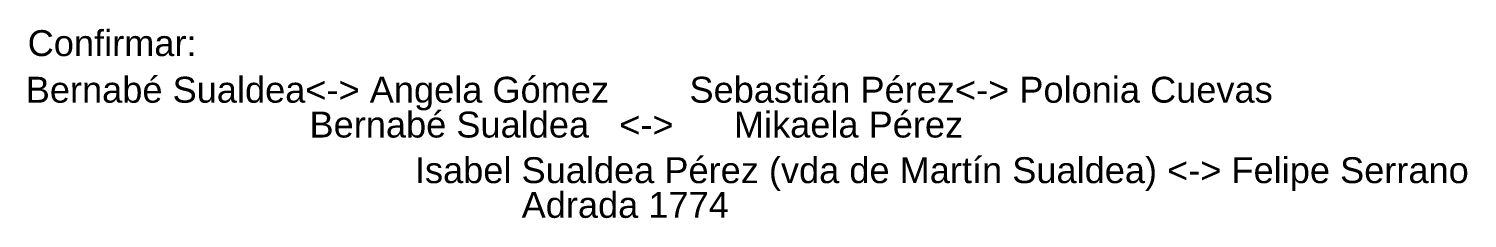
# Model space of a CAD drawing. Header units: millimetres. Extents: x -16844 to 23151, y -8543 to 4892.
# Drawn here: x 499.6 to 610.7, y -4215.7 to -4201.1 of the extents above; entities that cross this region are included whole.
import ezdxf

# ---------------------------------------------------------------- set-up
doc = ezdxf.new("R2010")
doc.units = ezdxf.units.MM
doc.styles.add('Arial', font='arial.ttf', dxfattribs={"height": 0.01})

# ---------------------------------------------------------------- blocks, each defined once
blk = doc.blocks.new('Hermanos')
at = {"style": 'Arial'}
blk.add_attdef('NOMBRE', (0, 0), '', height=2, dxfattribs=at)

msp = doc.modelspace()

# ---------------------------------------------------------------- block references
ref = msp.add_blockref('Hermanos', (499.54, -4203.2))
ref.add_attrib('NOMBRE', 'Confirmar:', (499.54, -4203.2), dxfattribs={"color": 2, "height": 2, "style": 'Arial'})
ref = msp.add_blockref('Hermanos', (499.39, -4206.8))
ref.add_attrib('NOMBRE', 'Bernabé Sualdea<-> Angela Gómez        Sebastián Pérez<-> Polonia Cuevas', (499.39, -4206.8), dxfattribs={"color": 2, "height": 2, "style": 'Arial'})
ref = msp.add_blockref('Hermanos', (521.3, -4209.49))
ref.add_attrib('NOMBRE', 'Bernabé Sualdea   <->      Mikaela Pérez        ', (521.3, -4209.49), dxfattribs={"color": 2, "height": 2, "style": 'Arial'})
ref = msp.add_blockref('Hermanos', (529.44, -4213.01))
ref.add_attrib('NOMBRE', 'Isabel Sualdea Pérez (vda de Martín Sualdea) <-> Felipe Serrano', (529.44, -4213.01), dxfattribs={"color": 2, "height": 2, "style": 'Arial'})
ref = msp.add_blockref('Hermanos', (537.68, -4215.69))
ref.add_attrib('NOMBRE', 'Adrada 1774', (537.68, -4215.69), dxfattribs={"color": 2, "height": 2, "style": 'Arial'})

doc.saveas('drawing.dxf')
